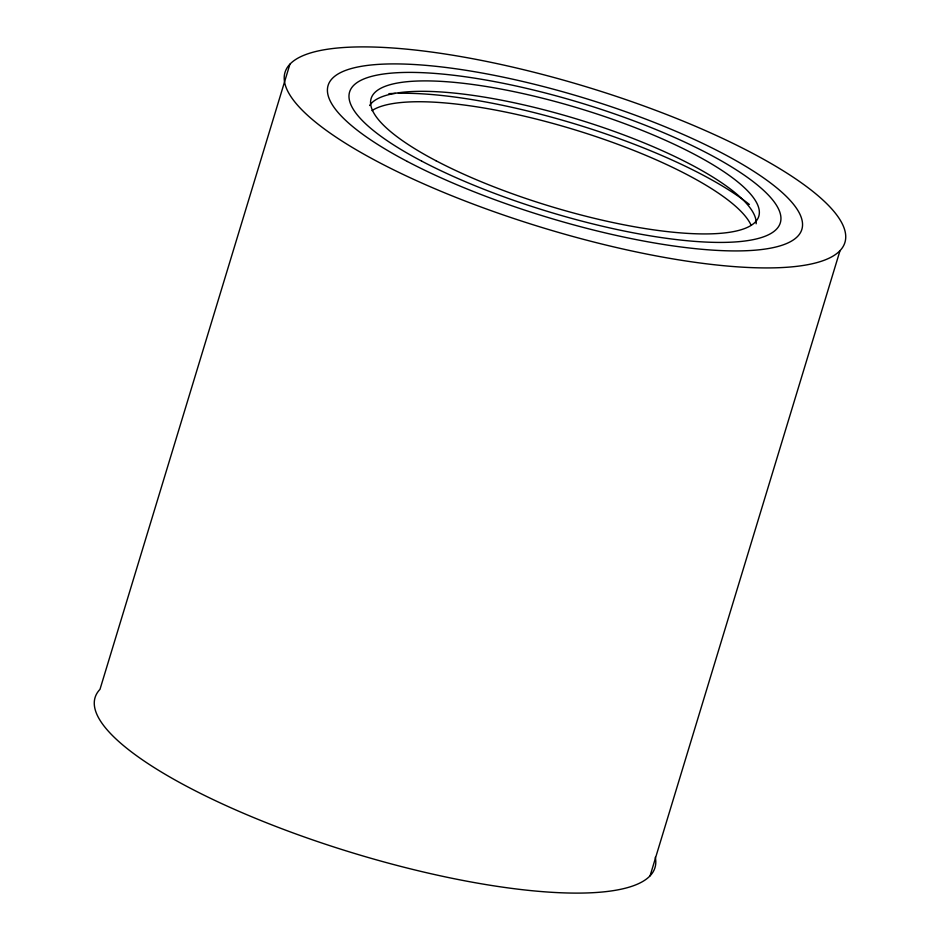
<?xml version="1.0" encoding="UTF-8"?>
<svg xmlns="http://www.w3.org/2000/svg" width="940" height="940" viewBox="0 0 940 940"><rect width="100%" height="100%" fill="white"/><g stroke="black" fill="none" stroke-linecap="round" stroke-linejoin="round"><path stroke-width="1.41" d="M289.92 64.19L99.981 689.361A292.587 73.755 16.9 0 0 355.05 853.602A292.587 73.755 16.9 0 0 655.298 857.28M650.081 875.81L840.019 250.639A292.587 73.755 16.9 0 0 476.251 59.396A292.587 73.755 16.9 0 0 378.632 162.197A292.587 73.755 16.9 0 0 840.019 250.639M371.958 110.626A202.558 51.054 16.9 0 1 572.472 129.085A202.558 51.054 16.9 0 1 751.119 225.271M388.878 93.683A225.059 56.729 16.9 0 1 395.399 93.365M398.325 93.295A225.059 56.729 16.9 0 1 749.38 204.474M369.608 105.515A202.558 51.054 16.9 0 1 578.171 119.439A202.558 51.054 16.9 0 1 756.148 223.791M435.972 160.728A202.558 51.054 16.9 0 0 755.396 221.958A202.558 51.054 16.9 0 0 503.546 89.558A202.558 51.054 16.9 0 0 435.972 160.728M407.302 161.457A247.572 62.404 16.9 0 0 797.707 236.304A247.572 62.404 16.9 0 0 489.905 74.483A247.572 62.404 16.9 0 0 407.302 161.457M421.637 161.093A225.059 56.729 16.9 0 0 776.546 229.125A225.059 56.729 16.9 0 0 496.72 82.015A225.059 56.729 16.9 0 0 421.637 161.093"/></g></svg>
